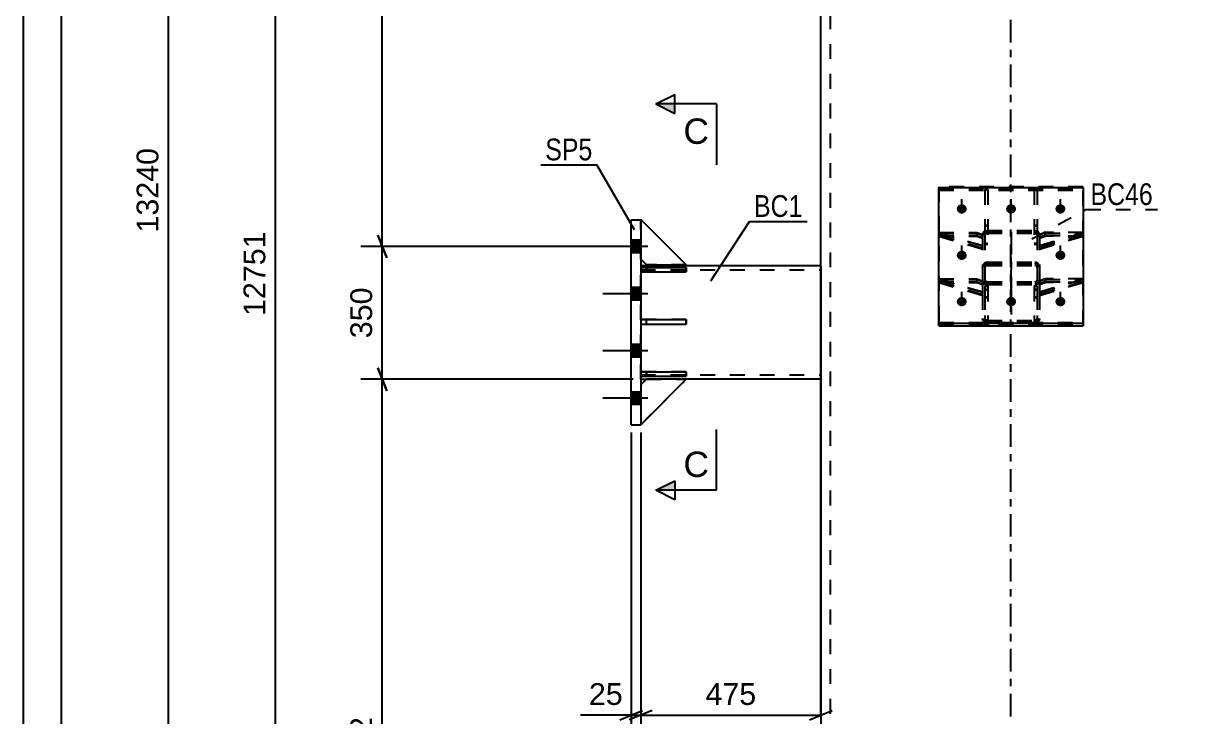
# Model space of a CAD drawing. Header units: millimetres. Extents: x 0 to 841, y 0 to 1249.
# Drawn here: x 0 to 152.9, y 352.4 to 443.7 of the extents above; entities that cross this region are included whole.
import ezdxf

# ---------------------------------------------------------------- set-up
doc = ezdxf.new("R2010")
doc.units = ezdxf.units.MM
doc.linetypes.add('DXK_LINE_DOT2', pattern=[3.9198, 1.9599, -1.9599])
doc.linetypes.add('DXK_LINE_DOT3', pattern=[5.9187, 2.979, -0.9799, 0.9799, -0.9799])
doc.styles.add('Arial', font='ARIAL.TTF', dxfattribs={"height": 0.2})
doc.styles.add('Arial Narrow', font='ARIALN.TTF', dxfattribs={"height": 0.2})

# ---------------------------------------------------------------- blocks, each defined once
blk = doc.blocks.new('Unknown-284856767-1127')
at = {"color": 5, "linetype": 'Continuous'}
for p, q in [((0, 594), (0, 0)), ((5, 589), (5, 5))]:
    blk.add_line(p, q, dxfattribs=at)
blk = doc.blocks.new('Part-284856767-2331 - 2328')
at = {"color": 7, "linetype": 'DXK_LINE_DOT2'}
for p, q in [((120.65, 409.68), (120.65, 410.06)), ((120.65, 410.06), (126.4, 408.35)), ((120.65, 410.06), (125.65, 410.06)), ((125.65, 409.68), (125.65, 410.06)), ((125.65, 410.06), (126.4, 409.8)), ((126.4, 409.8), (126.4, 407.97)), ((126.4, 407.97), (120.65, 409.68)), ((120.65, 409.68), (125.65, 409.68)), ((125.65, 409.68), (126.4, 409.43))]:
    blk.add_line(p, q, dxfattribs=at)
blk = doc.blocks.new('Part-284856767-2547 - 2328')
at = {"color": 7, "linetype": 'DXK_LINE_DOT2'}
for p, q in [((133.6, 409.05), (133.2, 409.05)), ((133.2, 409.05), (133.2, 403.9)), ((133.2, 408.6), (133.6, 408.6)), ((133.6, 409.05), (133.6, 403.9)), ((133.2, 407.6), (133.6, 407.6))]:
    blk.add_line(p, q, dxfattribs=at)
at = {"color": 2, "linetype": 'Continuous'}
blk.add_line((133.6, 403.9), (133.2, 403.9), dxfattribs=at)
blk = doc.blocks.new('Part-284856767-2458 - 2328')
at = {"color": 7, "linetype": 'DXK_LINE_DOT2'}
for p, q in [((87.35, 397.83), (81.35, 397.83)), ((81.35, 397.83), (81.35, 397.23)), ((82.1, 397.83), (82.1, 397.23)), ((87.35, 397.23), (87.35, 397.83)), ((81.35, 397.23), (87.35, 397.23))]:
    blk.add_line(p, q, dxfattribs=at)
blk = doc.blocks.new('Part-284856767-2330 - 2328')
at = {"color": 7, "linetype": 'DXK_LINE_DOT2'}
for p, q in [((120.65, 415.79), (120.65, 416.17)), ((120.65, 416.17), (126.4, 414.46)), ((120.65, 416.17), (125.65, 416.17)), ((125.65, 415.79), (125.65, 416.17)), ((125.65, 416.17), (126.4, 415.91)), ((126.4, 415.91), (126.4, 414.08)), ((126.4, 414.08), (120.65, 415.79)), ((120.65, 415.79), (125.65, 415.79)), ((125.65, 415.79), (126.4, 415.53))]:
    blk.add_line(p, q, dxfattribs=at)
blk = doc.blocks.new('Part-284856767-2332 - 2328')
at = {"color": 7, "linetype": 'DXK_LINE_DOT2'}
for p, q in [((134.65, 416.17), (133.9, 415.91)), ((133.9, 414.46), (139.65, 416.17)), ((133.9, 415.91), (133.9, 414.08)), ((139.65, 416.17), (134.65, 416.17)), ((134.65, 416.17), (134.65, 415.79)), ((139.65, 416.17), (139.65, 415.79)), ((134.65, 415.79), (133.9, 415.53)), ((139.65, 415.79), (133.9, 414.08)), ((134.65, 415.79), (139.65, 415.79))]:
    blk.add_line(p, q, dxfattribs=at)
blk = doc.blocks.new('Part-284856767-2333 - 2328')
at = {"color": 7, "linetype": 'DXK_LINE_DOT2'}
for p, q in [((134.65, 410.06), (133.9, 409.8)), ((133.9, 408.35), (139.65, 410.06)), ((133.9, 409.8), (133.9, 407.97)), ((139.65, 410.06), (134.65, 410.06)), ((134.65, 410.06), (134.65, 409.68)), ((139.65, 410.06), (139.65, 409.68)), ((134.65, 409.68), (133.9, 409.43)), ((139.65, 409.68), (133.9, 407.97)), ((134.65, 409.68), (139.65, 409.68))]:
    blk.add_line(p, q, dxfattribs=at)
blk = doc.blocks.new('Part-284856767-2334 - 2328')
at = {"color": 7, "linetype": 'DXK_LINE_DOT2'}
for p, q in [((126.7, 421.85), (126.7, 414.74)), ((127.1, 421.85), (126.7, 421.85)), ((127.1, 421.85), (127.1, 414.74)), ((126.7, 417.15), (127.1, 417.15)), ((126.7, 416.19), (127.1, 416.19)), ((127.1, 414.74), (126.7, 414.74))]:
    blk.add_line(p, q, dxfattribs=at)
blk = doc.blocks.new('Part-284856767-2399 - 2328')
at = {"color": 7, "linetype": 'DXK_LINE_DOT2'}
for p, q in [((126.4, 415.88), (126.45, 416.1)), ((126.45, 416.1), (126.58, 416.28)), ((126.58, 416.28), (126.77, 416.41)), ((126.72, 415.99), (126.7, 415.88)), ((126.79, 416.08), (126.72, 415.99)), ((126.77, 416.41), (127, 416.45)), ((126.89, 416.14), (126.79, 416.08)), ((127, 416.17), (126.89, 416.14)), ((127, 416.45), (133.3, 416.45)), ((127, 416.17), (133.3, 416.17)), ((133.3, 416.45), (133.53, 416.41)), ((133.42, 416.14), (133.3, 416.17)), ((133.51, 416.08), (133.42, 416.14)), ((133.58, 415.99), (133.51, 416.08)), ((133.53, 416.41), (133.73, 416.28)), ((133.6, 415.88), (133.58, 415.99)), ((133.73, 416.28), (133.86, 416.1)), ((133.86, 416.1), (133.9, 415.88)), ((126.4, 415.88), (126.4, 404.91)), ((126.7, 415.88), (126.7, 404.91)), ((133.6, 415.88), (133.6, 404.91)), ((133.9, 415.88), (133.9, 404.91)), ((126.45, 411.86), (126.4, 411.61)), ((126.7, 411.61), (126.72, 411.74)), ((126.72, 411.74), (126.79, 411.84)), ((127, 412.25), (126.77, 412.2)), ((126.79, 411.84), (126.89, 411.91)), ((126.89, 411.91), (127, 411.93)), ((127, 412.25), (133.3, 412.25)), ((127, 411.93), (133.3, 411.93)), ((133.53, 412.2), (133.3, 412.25)), ((133.3, 411.93), (133.42, 411.91)), ((133.42, 411.91), (133.51, 411.84)), ((133.51, 411.84), (133.58, 411.74)), ((133.58, 411.74), (133.6, 411.61)), ((133.9, 411.61), (133.86, 411.86)), ((126.45, 409.75), (126.4, 409.96)), ((126.7, 409.96), (126.72, 409.86)), ((126.72, 409.86), (126.79, 409.77)), ((133.51, 409.77), (133.58, 409.86)), ((133.58, 409.86), (133.6, 409.96)), ((133.9, 409.96), (133.86, 409.75)), ((126.58, 409.57), (126.45, 409.75)), ((126.77, 409.44), (126.58, 409.57)), ((127, 409.4), (126.77, 409.44)), ((126.79, 409.77), (126.89, 409.7)), ((126.89, 409.7), (127, 409.68)), ((127, 409.68), (133.3, 409.68)), ((127, 409.4), (133.3, 409.4)), ((133.3, 409.68), (133.42, 409.7)), ((133.53, 409.44), (133.3, 409.4)), ((133.42, 409.7), (133.51, 409.77)), ((133.73, 409.57), (133.53, 409.44)), ((133.86, 409.75), (133.73, 409.57)), ((126.4, 404.91), (126.45, 404.66)), ((126.72, 404.79), (126.7, 404.91)), ((126.79, 404.68), (126.72, 404.79)), ((126.77, 404.32), (127, 404.27)), ((126.89, 404.61), (126.79, 404.68)), ((127, 404.59), (126.89, 404.61)), ((127, 404.59), (133.3, 404.59)), ((127, 404.27), (133.3, 404.27)), ((133.42, 404.61), (133.3, 404.59)), ((133.3, 404.27), (133.53, 404.32)), ((133.51, 404.68), (133.42, 404.61)), ((133.58, 404.79), (133.51, 404.68)), ((133.6, 404.91), (133.58, 404.79)), ((133.86, 404.66), (133.9, 404.91))]:
    blk.add_line(p, q, dxfattribs=at)
at = {"color": 7, "linetype": 'DXK_LINE_DOT3'}
blk.add_line((130.15, 408.26), (130.15, 412.92), dxfattribs=at)
at = {"color": 7, "linetype": 'DXK_LINE_DOT2'}
for centre, start, end in [((127.03, 411.64), 114.32, 159.2417), ((133.27, 411.64), 20.7583, 65.68), ((127.03, 404.88), 200.7583, 245.68), ((133.27, 404.88), 294.32, 339.2417)]:
    blk.add_arc(centre, 0.621, start, end, dxfattribs=at)
blk = doc.blocks.new('Part-284856767-2335 - 2328')
at = {"color": 7, "linetype": 'DXK_LINE_DOT2'}
for p, q in [((126.7, 409.14), (126.7, 404)), ((126.7, 409.14), (127.1, 409.14)), ((126.7, 408.7), (127.1, 408.7)), ((127.1, 409.14), (127.1, 404)), ((126.7, 407.69), (127.1, 407.69)), ((127.1, 404), (126.7, 404))]:
    blk.add_line(p, q, dxfattribs=at)
blk = doc.blocks.new('Part-284856767-2405 - 2328')
at = {"color": 2, "linetype": 'Continuous'}
for p, q in [((80.1, 390.84), (80.1, 417.84)), ((80.1, 417.84), (81.35, 417.84)), ((81.35, 417.84), (81.35, 411.58)), ((81.35, 410.98), (81.35, 404.7)), ((81.35, 404.1), (81.35, 397.83)), ((81.35, 397.23), (81.35, 390.84)), ((80.1, 390.84), (81.35, 390.84))]:
    blk.add_line(p, q, dxfattribs=at)
at = {"color": 7, "linetype": 'DXK_LINE_DOT2'}
for p, q in [((81.35, 411.58), (81.35, 410.98)), ((81.35, 404.7), (81.35, 404.1)), ((81.35, 397.83), (81.35, 397.23))]:
    blk.add_line(p, q, dxfattribs=at)
blk = doc.blocks.new('Part-284856767-2422 - 2328')
at = {"color": 2, "linetype": 'Continuous'}
for p, q in [((81.35, 404.7), (87.35, 404.7)), ((81.35, 404.7), (81.35, 404.1)), ((81.35, 404.1), (87.35, 404.1)), ((87.35, 404.7), (87.35, 404.1))]:
    blk.add_line(p, q, dxfattribs=at)
at = {"color": 7, "linetype": 'DXK_LINE_DOT2'}
blk.add_line((82.1, 404.1), (82.1, 404.7), dxfattribs=at)
blk = doc.blocks.new('Part-284856767-2429 - 2328')
at = {"color": 7, "linetype": 'DXK_LINE_DOT2'}
for p, q in [((134.65, 409.97), (133.9, 409.71)), ((139.65, 409.97), (133.9, 408.25)), ((134.65, 409.59), (134.65, 409.97)), ((134.65, 409.97), (139.65, 409.97)), ((139.65, 409.59), (139.65, 409.97)), ((133.9, 409.71), (133.9, 407.88)), ((133.9, 409.33), (134.65, 409.59)), ((133.9, 407.88), (139.65, 409.59)), ((139.65, 409.59), (134.65, 409.59))]:
    blk.add_line(p, q, dxfattribs=at)
blk = doc.blocks.new('Part-284856767-2433 - 2328')
at = {"color": 7, "linetype": 'DXK_LINE_DOT2'}
for p, q in [((126.45, 416.01), (126.4, 415.79)), ((126.58, 416.19), (126.45, 416.01)), ((126.77, 416.31), (126.58, 416.19)), ((126.72, 415.9), (126.79, 415.99)), ((127, 416.35), (126.77, 416.31)), ((126.79, 415.99), (126.89, 416.05)), ((126.89, 416.05), (127, 416.07)), ((127, 416.35), (133.3, 416.35)), ((127, 416.07), (133.3, 416.07)), ((133.53, 416.31), (133.3, 416.35)), ((133.3, 416.07), (133.42, 416.05)), ((133.42, 416.05), (133.51, 415.99)), ((133.51, 415.99), (133.58, 415.9)), ((133.73, 416.19), (133.53, 416.31)), ((133.86, 416.01), (133.73, 416.19)), ((133.9, 415.79), (133.86, 416.01)), ((126.4, 415.79), (126.4, 404.82)), ((126.7, 415.79), (126.72, 415.9)), ((126.7, 415.79), (126.7, 404.82)), ((133.58, 415.9), (133.6, 415.79)), ((133.6, 415.79), (133.6, 404.82)), ((133.9, 415.79), (133.9, 404.82)), ((126.4, 411.52), (126.45, 411.76)), ((126.72, 411.64), (126.7, 411.52)), ((126.79, 411.75), (126.72, 411.64)), ((126.77, 412.11), (127, 412.16)), ((126.89, 411.81), (126.79, 411.75)), ((127, 411.84), (126.89, 411.81)), ((127, 412.16), (133.3, 412.16)), ((127, 411.84), (133.3, 411.84)), ((133.3, 412.16), (133.53, 412.11)), ((133.42, 411.81), (133.3, 411.84)), ((133.51, 411.75), (133.42, 411.81)), ((133.58, 411.64), (133.51, 411.75)), ((133.6, 411.52), (133.58, 411.64)), ((133.86, 411.76), (133.9, 411.52)), ((126.4, 409.87), (126.45, 409.66)), ((126.72, 409.76), (126.7, 409.87)), ((133.6, 409.87), (133.58, 409.76)), ((133.86, 409.66), (133.9, 409.87)), ((126.45, 409.66), (126.58, 409.47)), ((126.58, 409.47), (126.77, 409.35)), ((126.79, 409.67), (126.72, 409.76)), ((126.77, 409.35), (127, 409.31)), ((126.89, 409.61), (126.79, 409.67)), ((127, 409.59), (126.89, 409.61)), ((127, 409.59), (133.3, 409.59)), ((127, 409.31), (133.3, 409.31)), ((133.42, 409.61), (133.3, 409.59)), ((133.3, 409.31), (133.53, 409.35)), ((133.51, 409.67), (133.42, 409.61)), ((133.58, 409.76), (133.51, 409.67)), ((133.53, 409.35), (133.73, 409.47)), ((133.73, 409.47), (133.86, 409.66)), ((126.45, 404.57), (126.4, 404.82)), ((126.7, 404.82), (126.72, 404.69)), ((126.72, 404.69), (126.79, 404.59)), ((127, 404.18), (126.77, 404.23)), ((126.79, 404.59), (126.89, 404.52)), ((126.89, 404.52), (127, 404.5)), ((127, 404.5), (133.3, 404.5)), ((133.3, 404.18), (127, 404.18)), ((133.3, 404.5), (133.42, 404.52)), ((133.53, 404.23), (133.3, 404.18)), ((133.42, 404.52), (133.51, 404.59)), ((133.51, 404.59), (133.58, 404.69)), ((133.58, 404.69), (133.6, 404.82)), ((133.9, 404.82), (133.86, 404.57))]:
    blk.add_line(p, q, dxfattribs=at)
at = {"color": 7, "linetype": 'DXK_LINE_DOT3'}
blk.add_line((130.15, 416.25), (130.15, 404.75), dxfattribs=at)
at = {"color": 7, "linetype": 'DXK_LINE_DOT2'}
for centre, start, end in [((127.03, 411.54), 114.32, 159.2417), ((133.27, 411.54), 20.7583, 65.68), ((127.03, 404.79), 200.7583, 245.68), ((133.27, 404.79), 294.32, 339.2417)]:
    blk.add_arc(centre, 0.621, start, end, dxfattribs=at)
blk = doc.blocks.new('Part-284856767-2421 - 2328')
at = {"color": 7, "linetype": 'DXK_LINE_DOT2'}
for p, q in [((87.35, 411.58), (81.35, 411.58)), ((81.35, 411.58), (81.35, 410.98)), ((82.1, 411.58), (82.1, 410.98)), ((87.35, 410.98), (87.35, 411.58)), ((81.35, 410.98), (87.35, 410.98))]:
    blk.add_line(p, q, dxfattribs=at)
blk = doc.blocks.new('Part-284856767-2423 - 2328')
at = {"color": 7, "linetype": 'DXK_LINE_DOT2'}
for p, q in [((81.35, 412.65), (81.35, 417.9)), ((81.35, 417.9), (87.35, 411.9)), ((82.1, 411.9), (81.35, 412.65)), ((87.35, 411.9), (82.1, 411.9))]:
    blk.add_line(p, q, dxfattribs=at)
blk = doc.blocks.new('Part-284856767-2424 - 2328')
at = {"color": 2, "linetype": 'Continuous'}
for p, q in [((81.35, 417.9), (81.35, 417.84)), ((81.35, 417.9), (87.35, 411.9)), ((81.35, 412.65), (82.1, 411.9)), ((82.1, 411.9), (87.35, 411.9))]:
    blk.add_line(p, q, dxfattribs=at)
at = {"color": 7, "linetype": 'DXK_LINE_DOT2'}
for q in [(81.35, 417.84), (81.35, 412.65), (81.35, 412.65)]:
    blk.add_line((81.35, 412.65), q, dxfattribs=at)
blk = doc.blocks.new('Part-284856767-2425 - 2328')
at = {"color": 7, "linetype": 'DXK_LINE_DOT2'}
for p, q in [((82.1, 396.84), (81.35, 396.09)), ((81.35, 390.84), (87.35, 396.84)), ((81.35, 396.09), (81.35, 390.84)), ((87.35, 396.84), (82.1, 396.84))]:
    blk.add_line(p, q, dxfattribs=at)
blk = doc.blocks.new('Part-284856767-2426 - 2328')
at = {"color": 2, "linetype": 'Continuous'}
for p, q in [((81.35, 396.09), (82.1, 396.84)), ((81.35, 390.84), (87.35, 396.84)), ((87.35, 396.84), (82.1, 396.84))]:
    blk.add_line(p, q, dxfattribs=at)
at = {"color": 7, "linetype": 'DXK_LINE_DOT2'}
for p, q in [((81.35, 396.09), (81.35, 396.09)), ((81.35, 396.09), (81.35, 390.84)), ((81.35, 396.09), (81.35, 396.09)), ((81.35, 390.84), (81.35, 390.84)), ((81.35, 390.84), (81.35, 390.84))]:
    blk.add_line(p, q, dxfattribs=at)
blk = doc.blocks.new('Part-284856767-2430 - 2328')
at = {"color": 7, "linetype": 'DXK_LINE_DOT2'}
for p, q in [((134.65, 416.07), (133.9, 415.82)), ((139.65, 416.07), (133.9, 414.36)), ((134.65, 415.7), (134.65, 416.07)), ((134.65, 416.07), (139.65, 416.07)), ((139.65, 415.7), (139.65, 416.07)), ((133.9, 415.82), (133.9, 413.99)), ((133.9, 415.44), (134.65, 415.7)), ((133.9, 413.99), (139.65, 415.7)), ((139.65, 415.7), (134.65, 415.7))]:
    blk.add_line(p, q, dxfattribs=at)
blk = doc.blocks.new('Part-284856767-2431 - 2328')
at = {"color": 2, "linetype": 'Continuous'}
for p, q in [((81.35, 411.58), (87.35, 411.58)), ((81.35, 411.58), (81.35, 410.98)), ((87.35, 411.58), (87.35, 410.98)), ((81.35, 410.98), (87.35, 410.98))]:
    blk.add_line(p, q, dxfattribs=at)
at = {"color": 7, "linetype": 'DXK_LINE_DOT2'}
blk.add_line((82.1, 410.98), (82.1, 411.58), dxfattribs=at)
blk = doc.blocks.new('Part-284856767-2452 - 2328')
at = {"color": 7, "linetype": 'DXK_LINE_DOT2'}
for p, q in [((126.4, 408.25), (120.65, 409.97)), ((120.65, 409.97), (125.65, 409.97)), ((120.65, 409.97), (120.65, 409.59)), ((125.65, 409.97), (126.4, 409.71)), ((125.65, 409.97), (125.65, 409.59)), ((120.65, 409.59), (126.4, 407.88)), ((120.65, 409.59), (125.65, 409.59)), ((125.65, 409.59), (126.4, 409.33)), ((126.4, 409.71), (126.4, 407.88))]:
    blk.add_line(p, q, dxfattribs=at)
blk = doc.blocks.new('Part-284856767-2453 - 2328')
at = {"color": 7, "linetype": 'DXK_LINE_DOT2'}
for p, q in [((126.4, 414.36), (120.65, 416.07)), ((120.65, 416.07), (125.65, 416.07)), ((120.65, 416.07), (120.65, 415.7)), ((125.65, 416.07), (126.4, 415.82)), ((125.65, 416.07), (125.65, 415.7)), ((120.65, 415.7), (126.4, 413.99)), ((120.65, 415.7), (125.65, 415.7)), ((125.65, 415.7), (126.4, 415.44)), ((126.4, 415.82), (126.4, 413.99))]:
    blk.add_line(p, q, dxfattribs=at)
blk = doc.blocks.new('Part-284856767-2454 - 2328')
at = {"color": 7, "linetype": 'DXK_LINE_DOT2'}
for p, q in [((126.7, 421.76), (126.7, 414.64)), ((127.1, 421.76), (126.7, 421.76)), ((127.1, 421.76), (127.1, 414.64)), ((126.7, 417.06), (127.1, 417.06)), ((126.7, 416.1), (127.1, 416.1)), ((126.7, 414.64), (127.1, 414.64))]:
    blk.add_line(p, q, dxfattribs=at)
blk = doc.blocks.new('Part-284856767-2457 - 2328')
at = {"color": 7, "linetype": 'DXK_LINE_DOT2'}
for p, q in [((87.35, 404.7), (81.35, 404.7)), ((81.35, 404.7), (81.35, 404.1)), ((81.35, 404.1), (87.35, 404.1)), ((82.1, 404.1), (82.1, 404.7)), ((87.35, 404.1), (87.35, 404.7))]:
    blk.add_line(p, q, dxfattribs=at)
blk = doc.blocks.new('Part-284856767-2469 - 2328')
at = {"color": 2, "linetype": 'Continuous'}
for p, q in [((81.35, 397.83), (87.35, 397.83)), ((81.35, 397.83), (81.35, 397.23)), ((87.35, 397.83), (87.35, 397.23)), ((81.35, 397.23), (87.35, 397.23))]:
    blk.add_line(p, q, dxfattribs=at)
at = {"color": 7, "linetype": 'DXK_LINE_DOT2'}
blk.add_line((82.1, 397.23), (82.1, 397.83), dxfattribs=at)
blk = doc.blocks.new('Part-284856767-2507 - 2328')
at = {"color": 2, "linetype": 'Continuous'}
for p, q in [((120.65, 403.9), (120.65, 422.1)), ((120.65, 422.1), (139.65, 422.1)), ((139.65, 422.1), (139.65, 403.9)), ((120.65, 404.25), (139.65, 404.25)), ((120.65, 403.9), (139.65, 403.9))]:
    blk.add_line(p, q, dxfattribs=at)
at = {"color": 7, "linetype": 'DXK_LINE_DOT2'}
blk.add_line((120.65, 421.76), (139.65, 421.76), dxfattribs=at)
blk = doc.blocks.new('Bolt-284856767-2531 - 2328')
at = {"linetype": 'Continuous'}
for points in [[(80.1, 415.16), (80.1, 413.51), (81.35, 413.51), (81.35, 415.16)], [(80.1, 415.16), (80.1, 413.51), (81.35, 413.51), (81.35, 415.16)], [(80.1, 415.16), (80.1, 413.51), (81.35, 413.51), (81.35, 415.16)], [(80.1, 408.91), (80.1, 407.26), (81.35, 407.26), (81.35, 408.91)], [(80.1, 408.91), (80.1, 407.26), (81.35, 407.26), (81.35, 408.91)], [(80.1, 401.41), (80.1, 399.76), (81.35, 399.76), (81.35, 401.41)], [(80.1, 401.41), (80.1, 399.76), (81.35, 399.76), (81.35, 401.41)], [(80.1, 395.16), (80.1, 393.51), (81.35, 393.51), (81.35, 395.16)], [(80.1, 395.16), (80.1, 393.51), (81.35, 393.51), (81.35, 395.16)], [(80.1, 395.16), (80.1, 393.51), (81.35, 393.51), (81.35, 395.16)]]:
    blk.add_hatch(color=1, dxfattribs=at).paths.add_polyline_path(points)
at = {"color": 1, "linetype": 'Continuous'}
for p, q in [((81.35, 415.16), (80.1, 415.16)), ((81.35, 415.16), (80.1, 415.16)), ((81.35, 415.16), (80.1, 415.16)), ((82.3, 414.34), (76.35, 414.34)), ((82.3, 414.34), (76.35, 414.34)), ((82.3, 414.34), (76.35, 414.34)), ((81.35, 413.51), (80.1, 413.51)), ((81.35, 413.51), (80.1, 413.51)), ((81.35, 413.51), (80.1, 413.51)), ((81.35, 408.91), (80.1, 408.91)), ((81.35, 408.91), (80.1, 408.91)), ((82.3, 408.09), (76.35, 408.09)), ((82.3, 408.09), (76.35, 408.09)), ((81.35, 407.26), (80.1, 407.26)), ((81.35, 407.26), (80.1, 407.26)), ((81.35, 401.41), (80.1, 401.41)), ((81.35, 401.41), (80.1, 401.41)), ((82.3, 400.59), (76.35, 400.59)), ((82.3, 400.59), (76.35, 400.59)), ((81.35, 399.76), (80.1, 399.76)), ((81.35, 399.76), (80.1, 399.76)), ((81.35, 395.16), (80.1, 395.16)), ((81.35, 395.16), (80.1, 395.16)), ((81.35, 395.16), (80.1, 395.16)), ((82.3, 394.34), (76.35, 394.34)), ((82.3, 394.34), (76.35, 394.34)), ((82.3, 394.34), (76.35, 394.34)), ((81.35, 393.51), (80.1, 393.51)), ((81.35, 393.51), (80.1, 393.51)), ((81.35, 393.51), (80.1, 393.51))]:
    blk.add_line(p, q, dxfattribs=at)
blk = doc.blocks.new('Part-284856767-2548 - 2328')
at = {"color": 7, "linetype": 'DXK_LINE_DOT2'}
for p, q in [((127.1, 409.05), (126.7, 409.05)), ((126.7, 409.05), (126.7, 403.9)), ((126.7, 408.6), (127.1, 408.6)), ((127.1, 409.05), (127.1, 403.9)), ((126.7, 407.6), (127.1, 407.6))]:
    blk.add_line(p, q, dxfattribs=at)
at = {"color": 2, "linetype": 'Continuous'}
blk.add_line((127.1, 403.9), (126.7, 403.9), dxfattribs=at)
blk = doc.blocks.new('Part-284856767-2549 - 2328')
at = {"color": 7, "linetype": 'DXK_LINE_DOT2'}
for p, q in [((133.2, 421.76), (133.2, 414.64)), ((133.6, 421.76), (133.2, 421.76)), ((133.6, 421.76), (133.6, 414.64)), ((133.2, 417.06), (133.6, 417.06)), ((133.2, 416.1), (133.6, 416.1)), ((133.2, 414.64), (133.6, 414.64))]:
    blk.add_line(p, q, dxfattribs=at)
blk = doc.blocks.new('Part-284856767-2551 - 2328')
at = {"color": 2, "linetype": 'Continuous'}
for p, q in [((81.35, 411.84), (105.1, 411.84)), ((105.1, 410.64), (105.1, 411.84)), ((105.1, 410.64), (105.1, 396.84)), ((81.35, 396.84), (82.1, 396.84)), ((105.1, 396.84), (87.35, 396.84))]:
    blk.add_line(p, q, dxfattribs=at)
at = {"color": 7, "linetype": 'DXK_LINE_DOT2'}
for p, q in [((81.35, 396.84), (81.35, 411.84)), ((105.1, 411.75), (105.1, 410.64)), ((81.35, 411.24), (105.1, 411.24)), ((81.35, 397.44), (105.1, 397.44)), ((82.1, 396.84), (87.35, 396.84)), ((105.1, 397.44), (105.1, 397.48))]:
    blk.add_line(p, q, dxfattribs=at)
blk = doc.blocks.new('Part-284856767-2566 - 2328')
at = {"color": 2, "linetype": 'Continuous'}
blk.add_line((105.1, 352.44), (105.1, 460.59), dxfattribs=at)
at = {"color": 7, "linetype": 'DXK_LINE_DOT2'}
blk.add_line((106.3, 460.59), (106.3, 352.44), dxfattribs=at)
at = {"color": 7, "linetype": 'DXK_LINE_DOT3'}
blk.add_line((130.1, 352.44), (130.1, 460.59), dxfattribs=at)
blk = doc.blocks.new('Bolt-284856767-2596 - 2328')
at = {"linetype": 'Continuous'}
for points in [[(123.65, 418.67), (123.52, 418.68), (123.39, 418.72), (123.27, 418.79), (123.17, 418.87), (123.09, 418.98), (123.03, 419.09), (123, 419.22), (123, 419.34), (123.03, 419.47), (123.09, 419.59), (123.17, 419.69), (123.27, 419.78), (123.39, 419.84), (123.52, 419.88), (123.65, 419.89), (123.79, 419.88), (123.92, 419.84), (124.03, 419.78), (124.13, 419.69), (124.21, 419.59), (124.27, 419.47), (124.3, 419.34), (124.3, 419.22), (124.27, 419.09), (124.21, 418.98), (124.13, 418.87), (124.03, 418.79), (123.92, 418.72), (123.79, 418.68)], [(130.15, 418.67), (130.02, 418.68), (129.89, 418.72), (129.77, 418.79), (129.67, 418.87), (129.59, 418.98), (129.53, 419.09), (129.5, 419.22), (129.5, 419.34), (129.53, 419.47), (129.59, 419.59), (129.67, 419.69), (129.77, 419.78), (129.89, 419.84), (130.02, 419.88), (130.15, 419.89), (130.29, 419.88), (130.42, 419.84), (130.53, 419.78), (130.63, 419.69), (130.71, 419.59), (130.77, 419.47), (130.8, 419.34), (130.8, 419.22), (130.77, 419.09), (130.71, 418.98), (130.63, 418.87), (130.53, 418.79), (130.42, 418.72), (130.29, 418.68)], [(136.65, 418.67), (136.52, 418.68), (136.39, 418.72), (136.27, 418.79), (136.17, 418.87), (136.09, 418.98), (136.03, 419.09), (136, 419.22), (136, 419.34), (136.03, 419.47), (136.09, 419.59), (136.17, 419.69), (136.27, 419.78), (136.39, 419.84), (136.52, 419.88), (136.65, 419.89), (136.79, 419.88), (136.92, 419.84), (137.03, 419.78), (137.13, 419.69), (137.21, 419.59), (137.27, 419.47), (137.3, 419.34), (137.3, 419.22), (137.27, 419.09), (137.21, 418.98), (137.13, 418.87), (137.03, 418.79), (136.92, 418.72), (136.79, 418.68)], [(123.65, 412.56), (123.52, 412.58), (123.39, 412.62), (123.27, 412.68), (123.17, 412.76), (123.09, 412.87), (123.03, 412.98), (123, 413.11), (123, 413.24), (123.03, 413.36), (123.09, 413.48), (123.17, 413.58), (123.27, 413.67), (123.39, 413.73), (123.52, 413.77), (123.65, 413.78), (123.79, 413.77), (123.92, 413.73), (124.03, 413.67), (124.13, 413.58), (124.21, 413.48), (124.27, 413.36), (124.3, 413.24), (124.3, 413.11), (124.27, 412.98), (124.21, 412.87), (124.13, 412.76), (124.03, 412.68), (123.92, 412.62), (123.79, 412.58)], [(136.65, 412.56), (136.52, 412.58), (136.39, 412.62), (136.27, 412.68), (136.17, 412.76), (136.09, 412.87), (136.03, 412.98), (136, 413.11), (136, 413.24), (136.03, 413.36), (136.09, 413.48), (136.17, 413.58), (136.27, 413.67), (136.39, 413.73), (136.52, 413.77), (136.65, 413.78), (136.79, 413.77), (136.92, 413.73), (137.03, 413.67), (137.13, 413.58), (137.21, 413.48), (137.27, 413.36), (137.3, 413.24), (137.3, 413.11), (137.27, 412.98), (137.21, 412.87), (137.13, 412.76), (137.03, 412.68), (136.92, 412.62), (136.79, 412.58)], [(123.65, 406.45), (123.52, 406.47), (123.39, 406.51), (123.27, 406.57), (123.17, 406.66), (123.09, 406.76), (123.03, 406.88), (123, 407), (123, 407.13), (123.03, 407.25), (123.09, 407.37), (123.17, 407.47), (123.27, 407.56), (123.39, 407.62), (123.52, 407.66), (123.65, 407.68), (123.79, 407.66), (123.92, 407.62), (124.03, 407.56), (124.13, 407.47), (124.21, 407.37), (124.27, 407.25), (124.3, 407.13), (124.3, 407), (124.27, 406.88), (124.21, 406.76), (124.13, 406.66), (124.03, 406.57), (123.92, 406.51), (123.79, 406.47)], [(130.15, 406.45), (130.02, 406.47), (129.89, 406.51), (129.77, 406.57), (129.67, 406.66), (129.59, 406.76), (129.53, 406.88), (129.5, 407), (129.5, 407.13), (129.53, 407.25), (129.59, 407.37), (129.67, 407.47), (129.77, 407.56), (129.89, 407.62), (130.02, 407.66), (130.15, 407.68), (130.29, 407.66), (130.42, 407.62), (130.53, 407.56), (130.63, 407.47), (130.71, 407.37), (130.77, 407.25), (130.8, 407.13), (130.8, 407), (130.77, 406.88), (130.71, 406.76), (130.63, 406.66), (130.53, 406.57), (130.42, 406.51), (130.29, 406.47)], [(136.65, 406.45), (136.52, 406.47), (136.39, 406.51), (136.27, 406.57), (136.17, 406.66), (136.09, 406.76), (136.03, 406.88), (136, 407), (136, 407.13), (136.03, 407.25), (136.09, 407.37), (136.17, 407.47), (136.27, 407.56), (136.39, 407.62), (136.52, 407.66), (136.65, 407.68), (136.79, 407.66), (136.92, 407.62), (137.03, 407.56), (137.13, 407.47), (137.21, 407.37), (137.27, 407.25), (137.3, 407.13), (137.3, 407), (137.27, 406.88), (137.21, 406.76), (137.13, 406.66), (137.03, 406.57), (136.92, 406.51), (136.79, 406.47)]]:
    blk.add_hatch(color=1, dxfattribs=at).paths.add_polyline_path(points)
at = {"color": 1, "linetype": 'Continuous'}
for p, q in [((123.65, 418.68), (123.65, 420.48)), ((130.15, 418.68), (130.15, 420.48)), ((136.65, 418.68), (136.65, 420.48)), ((123.65, 412.57), (123.65, 414.37)), ((136.65, 412.57), (136.65, 414.37)), ((123.65, 406.47), (123.65, 408.26)), ((130.15, 406.47), (130.15, 408.26)), ((136.65, 406.47), (136.65, 408.26))]:
    blk.add_line(p, q, dxfattribs=at)
blk = doc.blocks.new('Part-284856767-2597 - 2328')
at = {"color": 7, "linetype": 'DXK_LINE_DOT2'}
for p, q in [((133.2, 421.85), (133.2, 414.74)), ((133.6, 421.85), (133.2, 421.85)), ((133.6, 421.85), (133.6, 414.74)), ((133.2, 417.15), (133.6, 417.15)), ((133.2, 416.19), (133.6, 416.19)), ((133.6, 414.74), (133.2, 414.74))]:
    blk.add_line(p, q, dxfattribs=at)
blk = doc.blocks.new('Part-284856767-2619 - 2328')
at = {"color": 7, "linetype": 'DXK_LINE_DOT2'}
for p, q in [((139.65, 422.19), (120.65, 422.19)), ((120.65, 422.19), (120.65, 404)), ((139.65, 404), (139.65, 422.19)), ((120.65, 421.85), (139.65, 421.85)), ((120.65, 404.34), (139.65, 404.34)), ((120.65, 404), (139.65, 404))]:
    blk.add_line(p, q, dxfattribs=at)
blk = doc.blocks.new('Part-284856767-2620 - 2328')
at = {"color": 7, "linetype": 'DXK_LINE_DOT2'}
for p, q in [((133.2, 409.14), (133.2, 404)), ((133.2, 409.14), (133.6, 409.14)), ((133.2, 408.7), (133.6, 408.7)), ((133.6, 409.14), (133.6, 404)), ((133.2, 407.69), (133.6, 407.69)), ((133.6, 404), (133.2, 404))]:
    blk.add_line(p, q, dxfattribs=at)
blk = doc.blocks.new('Bolt-284856767-2622 - 2328')
at = {"color": 1, "linetype": 'DXK_LINE_DOT2'}
for p, q in [((123.65, 418.78), (123.65, 420.57)), ((130.15, 418.78), (130.15, 420.57)), ((136.65, 418.78), (136.65, 420.57)), ((123.65, 412.67), (123.65, 414.46)), ((136.65, 412.67), (136.65, 414.46)), ((123.65, 406.56), (123.65, 408.36)), ((130.15, 406.56), (130.15, 408.36)), ((136.65, 406.56), (136.65, 408.36))]:
    blk.add_line(p, q, dxfattribs=at)
blk = doc.blocks.new('StraightDimension-284856767-2661 - 2328')
at = {"color": 7, "linetype": 'Continuous'}
for p, q in [((47.91, 497.59), (46.71, 500.59)), ((80.35, 499.09), (44.46, 499.09)), ((47.31, 414.34), (47.31, 499.09)), ((46.71, 415.84), (47.91, 412.84)), ((79.1, 414.34), (44.46, 414.34))]:
    blk.add_line(p, q, dxfattribs=at)
at = {"color": 0}
blk.add_wipeout([(46.56, 461.76), (42.36, 461.76), (42.36, 451.67), (46.56, 451.67)], dxfattribs=at)
at = {"color": 3, "style": 'Arial'}
blk.add_text('2840', height=2.865, rotation=90.0002, dxfattribs=at).set_placement((45.96, 452.27))
blk = doc.blocks.new('StraightDimension-284856767-2668 - 2328')
at = {"color": 7, "linetype": 'Continuous'}
for p, q in [((47.91, 412.84), (46.71, 415.84)), ((79.1, 414.34), (44.46, 414.34)), ((47.31, 396.84), (47.31, 414.34)), ((46.71, 398.34), (47.91, 395.34)), ((80.35, 396.84), (44.46, 396.84))]:
    blk.add_line(p, q, dxfattribs=at)
at = {"color": 0}
blk.add_wipeout([(46.56, 409.52), (42.36, 409.52), (42.36, 401.65), (46.56, 401.65)], dxfattribs=at)
at = {"color": 3, "style": 'Arial'}
blk.add_text('350', height=2.865, rotation=90.0002, dxfattribs=at).set_placement((45.96, 402.25))
blk = doc.blocks.new('StraightDimension-284856767-2675 - 2328')
at = {"color": 7, "linetype": 'Continuous'}
for p, q in [((47.91, 395.34), (46.71, 398.34)), ((80.35, 396.84), (44.46, 396.84)), ((47.31, 298.94), (47.31, 396.84)), ((46.71, 300.44), (47.91, 297.44)), ((154.1, 298.94), (44.46, 298.94))]:
    blk.add_line(p, q, dxfattribs=at)
at = {"color": 0}
blk.add_wipeout([(46.56, 352.93), (42.36, 352.93), (42.36, 342.84), (46.56, 342.84)], dxfattribs=at)
at = {"color": 3, "style": 'Arial'}
blk.add_text('9092', height=2.865, rotation=90.0002, dxfattribs=at).set_placement((45.96, 343.44))
blk = doc.blocks.new('StraightDimension-284856767-2682 - 2328')
at = {"color": 7, "linetype": 'Continuous'}
for p, q in [((80.1, 389.84), (80.1, 350.2)), ((81.35, 389.84), (81.35, 350.2)), ((78.6, 352), (81.6, 353.2)), ((82.85, 353.2), (79.85, 352)), ((80.1, 352.6), (81.35, 352.6))]:
    blk.add_line(p, q, dxfattribs=at)
at = {"color": 0}
blk.add_wipeout([(79.58, 353.35), (79.58, 357.55), (73.93, 357.55), (73.93, 353.35)], dxfattribs=at)
at = {"color": 7, "linetype": 'Continuous'}
blk.add_line((80.1, 352.6), (73.41, 352.6), dxfattribs=at)
blk.add_line((80.1, 352.6), (73.41, 352.6), dxfattribs=at)
at = {"color": 3, "style": 'Arial'}
blk.add_text('25', height=2.865, dxfattribs=at).set_placement((74.53, 353.95))
blk = doc.blocks.new('StraightDimension-284856767-2697 - 2328')
at = {"color": 7, "linetype": 'Continuous'}
for p, q in [((105.1, 406.7), (105.1, 350.2)), ((81.35, 389.84), (81.35, 350.2)), ((82.85, 353.2), (79.85, 352)), ((81.35, 352.6), (105.1, 352.6)), ((103.6, 352), (106.6, 353.2))]:
    blk.add_line(p, q, dxfattribs=at)
at = {"color": 0}
blk.add_wipeout([(97.16, 353.35), (97.16, 357.55), (89.29, 357.55), (89.29, 353.35)], dxfattribs=at)
at = {"color": 3, "style": 'Arial'}
blk.add_text('475', height=2.865, dxfattribs=at).set_placement((89.89, 353.95))
blk = doc.blocks.new('StraightDimension-284856767-2763 - 2328')
at = {"color": 7, "linetype": 'Continuous'}
blk.add_line((33.24, 298.94), (33.24, 522.54), dxfattribs=at)
at = {"color": 0}
blk.add_wipeout([(32.49, 416.9), (28.29, 416.9), (28.29, 404.58), (32.49, 404.58)], dxfattribs=at)
at = {"color": 3, "style": 'Arial'}
blk.add_text('12751', height=2.865, rotation=90.0002, dxfattribs=at).set_placement((31.89, 405.18))
blk = doc.blocks.new('StraightDimension-284856767-3105 - 2328')
at = {"color": 7, "linetype": 'Continuous'}
blk.add_line((19.16, 297.69), (19.16, 545.77), dxfattribs=at)
at = {"color": 0}
blk.add_wipeout([(18.41, 427.89), (14.21, 427.89), (14.21, 415.57), (18.41, 415.57)], dxfattribs=at)
at = {"color": 3, "style": 'Arial'}
blk.add_text('13240', height=2.865, rotation=90.0002, dxfattribs=at).set_placement((17.81, 416.17))
blk = doc.blocks.new('Mark-284856767-2395 - 2328')
at = {"color": 0}
blk.add_wipeout([(148.83, 419.79), (148.83, 422.79), (140.61, 422.79), (140.61, 419.79)], dxfattribs=at)
blk.add_wipeout([(148.83, 419.79), (148.83, 422.79), (140.61, 422.79), (140.61, 419.79)], dxfattribs=at)
at = {"color": 30, "linetype": 'DXK_LINE_DOT2'}
for p, q in [((132.9, 415.34), (140.01, 419.19)), ((140.01, 419.19), (149.43, 419.19))]:
    blk.add_line(p, q, dxfattribs=at)
at = {"color": 3, "style": 'Arial Narrow'}
blk.add_text('BC46', height=2.863, dxfattribs=at).set_placement((140.61, 419.79))
blk = doc.blocks.new('Mark-284856767-2401 - 2328')
at = {"color": 0}
blk.add_wipeout([(74.99, 425.68), (74.99, 428.68), (68.78, 428.68), (68.78, 425.68)], dxfattribs=at)
blk.add_wipeout([(74.99, 425.68), (74.99, 428.68), (68.78, 428.68), (68.78, 425.68)], dxfattribs=at)
at = {"color": 30, "linetype": 'Continuous'}
for p in [(68.18, 425.08), (80.53, 416.53)]:
    blk.add_line(p, (75.59, 425.08), dxfattribs=at)
at = {"color": 3, "style": 'Arial Narrow'}
blk.add_text('SP5', height=2.863, dxfattribs=at).set_placement((68.78, 425.68))
blk = doc.blocks.new('SectionMark-284856767-3146 - 2328')
at = {"linetype": 'Continuous'}
for points in [[(85.85, 433.1), (85.85, 431.85), (83.35, 433.1)], [(85.85, 383.47), (85.85, 382.22), (83.35, 382.22)]]:
    blk.add_hatch(color=6, dxfattribs=at).paths.add_polyline_path(points)
at = {"color": 6, "linetype": 'Continuous'}
for p, q in [((83.35, 433.1), (85.85, 434.35)), ((85.85, 431.85), (85.85, 434.35)), ((91.35, 433.1), (83.35, 433.1)), ((83.35, 433.1), (85.85, 431.85)), ((91.35, 433.1), (91.35, 425.1)), ((91.35, 382.22), (91.35, 390.22)), ((83.35, 382.22), (85.85, 383.47)), ((85.85, 383.47), (85.85, 380.97)), ((91.35, 382.22), (83.35, 382.22)), ((85.85, 380.97), (83.35, 382.22))]:
    blk.add_line(p, q, dxfattribs=at)
at = {"color": 0, "linetype": 'Continuous'}
for points in [[(90.35, 427.85), (90.35, 431.35), (86.98, 431.35), (86.98, 427.85)], [(90.35, 383.97), (90.35, 387.47), (86.98, 387.47), (86.98, 383.97)]]:
    blk.add_wipeout(points, dxfattribs=at)
at = {"color": 3, "linetype": 'Continuous', "style": 'Arial'}
for p in [(86.98, 427.85), (86.98, 383.97)]:
    blk.add_text('C', height=3.34, dxfattribs=at).set_placement(p)
blk = doc.blocks.new('Mark-284856767-10402 - 2328')
at = {"color": 0}
blk.add_wipeout([(102.68, 418.23), (102.68, 421.23), (96.28, 421.23), (96.28, 418.23)], dxfattribs=at)
blk.add_wipeout([(102.68, 418.23), (102.68, 421.23), (96.28, 421.23), (96.28, 418.23)], dxfattribs=at)
at = {"color": 30, "linetype": 'Continuous'}
for p, q in [((90.58, 409.81), (95.68, 417.63)), ((95.68, 417.63), (103.28, 417.63))]:
    blk.add_line(p, q, dxfattribs=at)
at = {"color": 3, "style": 'Arial Narrow'}
blk.add_text('BC1', height=2.863, dxfattribs=at).set_placement((96.28, 418.23))

msp = doc.modelspace()

# ---------------------------------------------------------------- block references
for name in ['Unknown-284856767-1127', 'Part-284856767-2566 - 2328', 'Part-284856767-2619 - 2328', 'Part-284856767-2507 - 2328', 'Bolt-284856767-2622 - 2328', 'Part-284856767-2334 - 2328', 'Part-284856767-2454 - 2328', 'Part-284856767-2597 - 2328', 'Part-284856767-2549 - 2328', 'Bolt-284856767-2596 - 2328', 'Part-284856767-2405 - 2328', 'Part-284856767-2423 - 2328', 'Part-284856767-2424 - 2328', 'Part-284856767-2330 - 2328', 'Part-284856767-2453 - 2328', 'Part-284856767-2399 - 2328', 'Part-284856767-2433 - 2328', 'Part-284856767-2332 - 2328', 'Part-284856767-2430 - 2328', 'Bolt-284856767-2531 - 2328', 'Part-284856767-2551 - 2328', 'Part-284856767-2421 - 2328', 'Part-284856767-2431 - 2328', 'Part-284856767-2331 - 2328', 'Part-284856767-2452 - 2328', 'Part-284856767-2333 - 2328', 'Part-284856767-2429 - 2328', 'Part-284856767-2335 - 2328', 'Part-284856767-2548 - 2328', 'Part-284856767-2620 - 2328', 'Part-284856767-2547 - 2328', 'Part-284856767-2422 - 2328', 'Part-284856767-2457 - 2328', 'Part-284856767-2458 - 2328', 'Part-284856767-2469 - 2328', 'Part-284856767-2425 - 2328', 'Part-284856767-2426 - 2328']:
    msp.add_blockref(name, (0, 0))

# ---------------------------------------------------------------- next in the draw order: block references
for name in ['StraightDimension-284856767-2661 - 2328', 'Mark-284856767-2395 - 2328']:
    msp.add_blockref(name, (0, 0))

# ---------------------------------------------------------------- next in the draw order: block references
msp.add_blockref('StraightDimension-284856767-2668 - 2328', (0, 0))

# ---------------------------------------------------------------- next in the draw order: block references
msp.add_blockref('StraightDimension-284856767-2675 - 2328', (0, 0))

# ---------------------------------------------------------------- next in the draw order: block references
msp.add_blockref('StraightDimension-284856767-2682 - 2328', (0, 0))

# ---------------------------------------------------------------- next in the draw order: block references
msp.add_blockref('StraightDimension-284856767-2697 - 2328', (0, 0))

# ---------------------------------------------------------------- next in the draw order: block references
msp.add_blockref('StraightDimension-284856767-2763 - 2328', (0, 0))

# ---------------------------------------------------------------- next in the draw order: block references
msp.add_blockref('StraightDimension-284856767-3105 - 2328', (0, 0))

# ---------------------------------------------------------------- next in the draw order: block references
for name in ['SectionMark-284856767-3146 - 2328', 'Mark-284856767-2401 - 2328']:
    msp.add_blockref(name, (0, 0))

# ---------------------------------------------------------------- next in the draw order: block references
msp.add_blockref('Mark-284856767-10402 - 2328', (0, 0))

doc.saveas('drawing.dxf')
